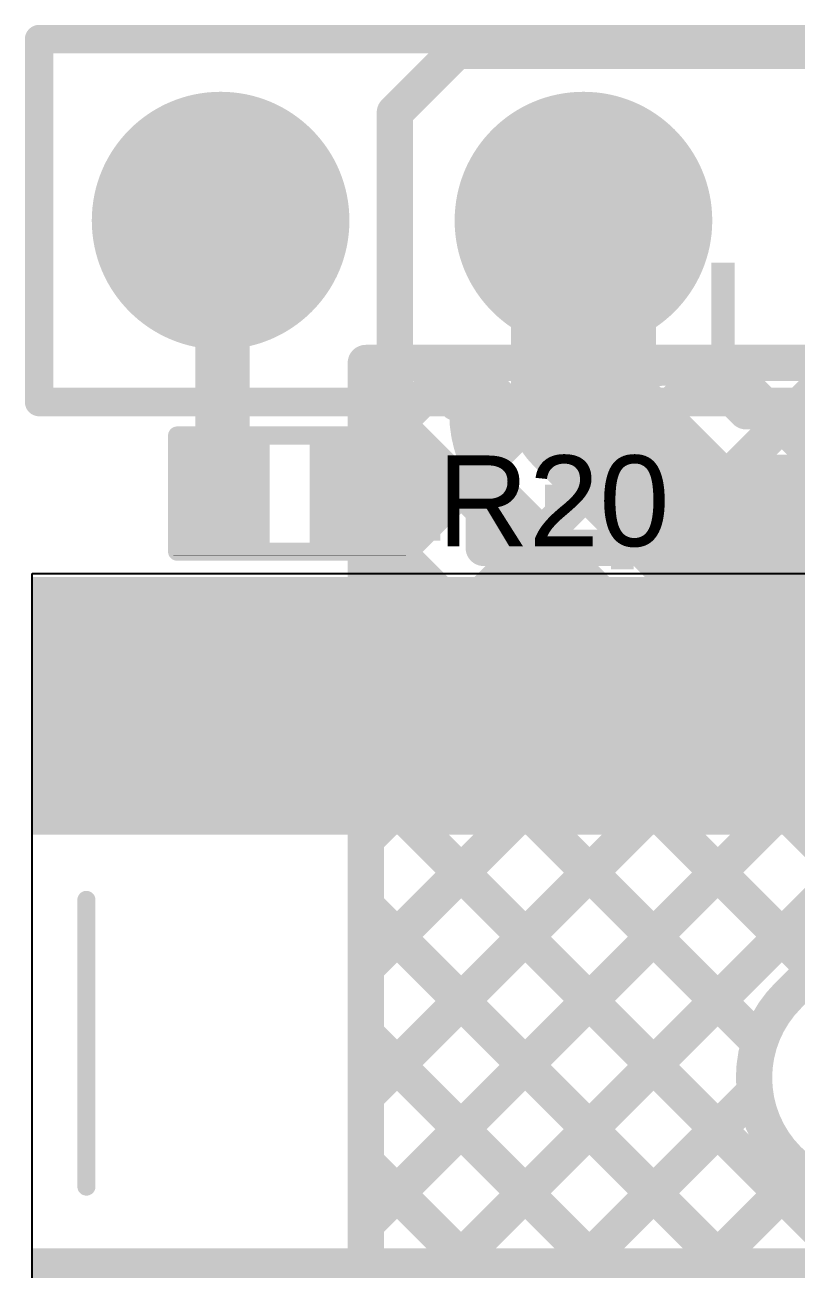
# Model space of a CAD drawing. Header units: millimetres. Extents: x 0.01 to 1.77, y 0.01 to 0.78.
# Drawn here: x 0.005 to 0.2176, y 0.4382 to 0.7812 of the extents above; entities that cross this region are included whole.
import ezdxf

# ---------------------------------------------------------------- set-up
doc = ezdxf.new("R2010")
doc.units = ezdxf.units.MM
doc.header["$MEASUREMENT"] = 0
for name, color, linetype in [('BottomLayer', 5, 'Continuous'), ('BottomOverlay', 54, 'Continuous'), ('BottomSolder', 6, 'Continuous'), ('MultiLayer', 9, 'Continuous'), ('PadHoleLayer', 156, 'Continuous'), ('TopLayer', 1, 'Continuous'), ('TopOverlay', 2, 'Continuous'), ('TopPaste', 8, 'Continuous'), ('TopSolder', 216, 'Continuous')]:
    doc.layers.add(name, color=color, linetype=linetype)
doc.styles.add('Arial', font='', dxfattribs={"height": 0.2})
doc.styles.get('Arial').set_extended_font_data('Arial')

# ---------------------------------------------------------------- blocks, each defined once
blk = doc.blocks.new('R__0402_11')
at = {"layer": 'TopLayer'}
for points in [[(-0.0275, -0.0125), (-0.0275, 0.0125), (-0.0095, 0.0125), (-0.0095, -0.0125)], [(0.0095, -0.0125), (0.0095, 0.0125), (0.0275, 0.0125), (0.0275, -0.0125)]]:
    blk.add_hatch(color=1, dxfattribs=at).paths.add_polyline_path(points)
at = {"layer": 'TopPaste'}
for points in [[(-0.0275, -0.0125), (-0.0275, 0.0125), (-0.0095, 0.0125), (-0.0095, -0.0125)], [(0.0095, -0.0125), (0.0095, 0.0125), (0.0275, 0.0125), (0.0275, -0.0125)]]:
    blk.add_hatch(color=8, dxfattribs=at).paths.add_polyline_path(points)
at = {"layer": 'TopSolder'}
for points in [[(-0.0315, -0.0165), (-0.0315, 0.0165), (-0.0055, 0.0165), (-0.0055, -0.0165)], [(0.0055, -0.0165), (0.0055, 0.0165), (0.0315, 0.0165), (0.0315, -0.0165)]]:
    blk.add_hatch(color=216, dxfattribs=at).paths.add_polyline_path(points)
at = {"layer": 'TopOverlay'}
for points, const_width in [([(-0.031, -0.016), (-0.031, 0.016)], 0.005), ([(-0.031, 0.016), (0.031, 0.016)], 0.005), ([(0.031, -0.016), (0.031, 0.016)], 0.005), ([(-0.031, -0.016), (0.031, -0.016)], 0.005), ([(-0.032, -0.017), (0.032, -0.017)], 0.000127)]:
    blk.add_lwpolyline(points, dxfattribs=dict(at, const_width=const_width))
for points, const_width in [([(-0.03225, 0.016, 1), (-0.02975, 0.016, 1)], 0.0025), ([(-0.03225, 0.016, 1), (-0.02975, 0.016, 1)], 0.0025), ([(0.02975, 0.016, 1), (0.03225, 0.016, 1)], 0.0025), ([(0.02975, 0.016, 1), (0.03225, 0.016, 1)], 0.0025), ([(-0.03225, -0.016, 1), (-0.02975, -0.016, 1)], 0.0025), ([(-0.03225, -0.016, 1), (-0.02975, -0.016, 1)], 0.0025), ([(0.02975, -0.016, 1), (0.03225, -0.016, 1)], 0.0025), ([(0.02975, -0.016, 1), (0.03225, -0.016, 1)], 0.0025), ([(-0.03203, -0.017, 1), (-0.03197, -0.017, 1)], 0.0000635), ([(0.03197, -0.017, 1), (0.03203, -0.017, 1)], 0.0000635)]:
    blk.add_lwpolyline(points, format="xyb", close=True, dxfattribs=dict(at, const_width=const_width))
blk = doc.blocks.new('HDR1X10_31')
at = {"layer": 'BottomLayer'}
h = blk.add_hatch(color=5, dxfattribs=at)
edge = h.paths.add_edge_path()
edge.add_arc((0.8, 0), 0.0315, 0, 360)
h = blk.add_hatch(color=5, dxfattribs=at)
edge = h.paths.add_edge_path()
edge.add_arc((0.9, 0), 0.0315, 0, 360)
at = {"layer": 'BottomSolder'}
h = blk.add_hatch(color=6, dxfattribs=at)
edge = h.paths.add_edge_path()
edge.add_arc((0.8, 0), 0.0355, 0, 360)
h = blk.add_hatch(color=6, dxfattribs=at)
edge = h.paths.add_edge_path()
edge.add_arc((0.9, 0), 0.0355, 0, 360)
at = {"layer": 'MultiLayer'}
h = blk.add_hatch(color=9, dxfattribs=at)
edge = h.paths.add_edge_path()
edge.add_arc((0.8, 0), 0.0315, 0, 360)
h = blk.add_hatch(color=9, dxfattribs=at)
edge = h.paths.add_edge_path()
edge.add_arc((0.9, 0), 0.0315, 0, 360)
at = {"layer": 'PadHoleLayer'}
h = blk.add_hatch(color=156, dxfattribs=at)
edge = h.paths.add_edge_path()
edge.add_arc((0.8, 0), 0.01969, 0, 360)
h = blk.add_hatch(color=156, dxfattribs=at)
edge = h.paths.add_edge_path()
edge.add_arc((0.9, 0), 0.01969, 0, 360)
at = {"layer": 'TopLayer'}
h = blk.add_hatch(color=1, dxfattribs=at)
edge = h.paths.add_edge_path()
edge.add_arc((0.8, 0), 0.0315, 0, 360)
h = blk.add_hatch(color=1, dxfattribs=at)
edge = h.paths.add_edge_path()
edge.add_arc((0.9, 0), 0.0315, 0, 360)
at = {"layer": 'TopSolder'}
h = blk.add_hatch(color=216, dxfattribs=at)
edge = h.paths.add_edge_path()
edge.add_arc((0.8, 0), 0.0355, 0, 360)
h = blk.add_hatch(color=216, dxfattribs=at)
edge = h.paths.add_edge_path()
edge.add_arc((0.9, 0), 0.0355, 0, 360)
at = {"layer": 'TopOverlay', "const_width": 0.00787}
for points in [[(0.95, 0.05), (0.025, 0.05)], [(0.95, 0.05), (0.95, -0.05)], [(0.95, -0.05), (-0.05, -0.05)]]:
    blk.add_lwpolyline(points, dxfattribs=at)
at = {"layer": 'TopOverlay', "const_width": 0.00394}
for points in [[(0.94803, 0.05, 1), (0.95197, 0.05, 1)], [(0.94803, 0.05, 1), (0.95197, 0.05, 1)], [(0.94803, -0.05, 1), (0.95197, -0.05, 1)], [(0.94803, -0.05, 1), (0.95197, -0.05, 1)]]:
    blk.add_lwpolyline(points, format="xyb", close=True, dxfattribs=at)
blk = doc.blocks.new('SRN5020_4R7M_37')
at = {"layer": 'TopLayer'}
for points in [[(-0.12402, 0.1122), (-0.06102, 0.1122), (-0.06102, -0.1122), (-0.12402, -0.1122)], [(0.06102, 0.1122), (0.12402, 0.1122), (0.12402, -0.1122), (0.06102, -0.1122)]]:
    blk.add_hatch(color=1, dxfattribs=at).paths.add_polyline_path(points)
at = {"layer": 'TopPaste'}
for points in [[(-0.12402, 0.1122), (-0.06102, 0.1122), (-0.06102, -0.1122), (-0.12402, -0.1122)], [(0.06102, 0.1122), (0.12402, 0.1122), (0.12402, -0.1122), (0.06102, -0.1122)]]:
    blk.add_hatch(color=8, dxfattribs=at).paths.add_polyline_path(points)
at = {"layer": 'TopSolder'}
for points in [[(-0.12802, 0.1162), (-0.05702, 0.1162), (-0.05702, -0.1162), (-0.12802, -0.1162)], [(0.05702, 0.1162), (0.12802, 0.1162), (0.12802, -0.1162), (0.05702, -0.1162)]]:
    blk.add_hatch(color=216, dxfattribs=at).paths.add_polyline_path(points)
at = {"layer": 'TopOverlay', "const_width": 0.005}
for points in [[(-0.04, 0.101), (0.039, 0.101)], [(-0.04, -0.101), (0.039, -0.101)]]:
    blk.add_lwpolyline(points, dxfattribs=at)
at = {"layer": 'TopOverlay', "const_width": 0.0025}
for points in [[(-0.04125, 0.101, 1), (-0.03875, 0.101, 1)], [(0.03775, 0.101, 1), (0.04025, 0.101, 1)], [(-0.04125, -0.101, 1), (-0.03875, -0.101, 1)], [(0.03775, -0.101, 1), (0.04025, -0.101, 1)]]:
    blk.add_lwpolyline(points, format="xyb", close=True, dxfattribs=at)

msp = doc.modelspace()

# ---------------------------------------------------------------- hatches: boundary and pattern name
at = {"layer": 'TopLayer'}
for points in [[(0.1195, 0.665), (0.0865, 0.665), (0.0865, 0.639), (0.1195, 0.639)], [(0.007, 0.285), (0.241, 0.285), (0.241, 0.444), (0.007, 0.444)]]:
    msp.add_hatch(color=1, dxfattribs=at).paths.add_polyline_path(points)

# ---------------------------------------------------------------- linework, layer by layer
at = {"layer": 'BottomLayer'}
for points, const_width in [([(0.15898, 0.67424), (0.15898, 0.72724)], 0.04), ([(0.099, 0.688), (0.12698, 0.688)], 0.01), ([(0.099, 0.66268), (0.12432, 0.688)], 0.01), ([(0.099, 0.35653), (0.099, 0.688)], 0.01), ([(0.12698, 0.67424), (0.12698, 0.688)], 0.01), ([(0.15898, 0.67424), (0.19054, 0.64268)], 0.04), ([(0.19098, 0.688), (0.24022, 0.688)], 0.01), ([(0.19275, 0.68572), (0.19503, 0.688)], 0.01), ([(0.19693, 0.688), (0.21025, 0.67468)], 0.01), ([(0.21706, 0.67468), (0.23039, 0.688)], 0.01), ([(0.19098, 0.6875), (0.2038, 0.67468)], 0.01), ([(0.099, 0.67986), (0.2403, 0.53856)], 0.01), ([(0.2038, 0.67468), (0.33143, 0.67468)], 0.01), ([(0.099, 0.62732), (0.13078, 0.65911)], 0.01), ([(0.19054, 0.64268), (0.39268, 0.64268)], 0.04), ([(0.13638, 0.65159), (0.16789, 0.62008)], 0.01), ([(0.099, 0.6445), (0.22262, 0.52088)], 0.01), ([(0.099, 0.59197), (0.1475, 0.64047)], 0.01), ([(0.099, 0.55661), (0.16518, 0.62279)], 0.01), ([(0.099, 0.52126), (0.18848, 0.61074)], 0.01), ([(0.099, 0.4859), (0.22377, 0.61068)], 0.01), ([(0.099, 0.45055), (0.25913, 0.61068)], 0.01), ([(0.099, 0.41519), (0.29448, 0.61068)], 0.01), ([(0.099, 0.60915), (0.20749, 0.50066)], 0.01), ([(0.19054, 0.61068), (0.31394, 0.61068)], 0.01), ([(0.20354, 0.61068), (0.25798, 0.55623)], 0.01), ([(0.21537, 0.51363), (0.30734, 0.6056)], 0.01), ([(0.099, 0.57379), (0.25878, 0.41402)], 0.01), ([(0.099, 0.53844), (0.25, 0.38744)], 0.01), ([(0.099, 0.50308), (0.25, 0.35208)], 0.01), ([(0.099, 0.37984), (0.20624, 0.48708)], 0.01), ([(0.099, 0.46773), (0.25, 0.31673)], 0.01), ([(0.10253, 0.34801), (0.21945, 0.46493)], 0.01)]:
    msp.add_lwpolyline(points, dxfattribs=dict(at, const_width=const_width))
for points, const_width in [([(0.14898, 0.72724, 1), (0.16898, 0.72724, 1)], 0.02), ([(0.0965, 0.688, 1), (0.1015, 0.688, 1)], 0.005), ([(0.0965, 0.688, 1), (0.1015, 0.688, 1)], 0.005), ([(0.12182, 0.688, 1), (0.12682, 0.688, 1)], 0.005), ([(0.12448, 0.688, 1), (0.12948, 0.688, 1)], 0.005), ([(0.12448, 0.688, 1), (0.12948, 0.688, 1)], 0.005), ([(0.14898, 0.67424, 1), (0.16898, 0.67424, 1)], 0.02), ([(0.14898, 0.67424, 1), (0.16898, 0.67424, 1)], 0.02), ([(0.18848, 0.688, 1), (0.19348, 0.688, 1)], 0.005), ([(0.19253, 0.688, 1), (0.19753, 0.688, 1)], 0.005), ([(0.19443, 0.688, 1), (0.19943, 0.688, 1)], 0.005), ([(0.18848, 0.6875, 1), (0.19348, 0.6875, 1)], 0.005), ([(0.19025, 0.68572, 1), (0.19525, 0.68572, 1)], 0.005), ([(0.0965, 0.67986, 1), (0.1015, 0.67986, 1)], 0.005), ([(0.12448, 0.67424, 1), (0.12948, 0.67424, 1)], 0.005), ([(0.12448, 0.67424, 1), (0.12948, 0.67424, 1)], 0.005), ([(0.12448, 0.67424, 1), (0.12948, 0.67424, 1)], 0.005), ([(0.2013, 0.67468, 1), (0.2063, 0.67468, 1)], 0.005), ([(0.2013, 0.67468, 1), (0.2063, 0.67468, 1)], 0.005), ([(0.20775, 0.67468, 1), (0.21275, 0.67468, 1)], 0.005), ([(0.21456, 0.67468, 1), (0.21956, 0.67468, 1)], 0.005), ([(0.0965, 0.66268, 1), (0.1015, 0.66268, 1)], 0.005), ([(0.12828, 0.65911, 1), (0.13328, 0.65911, 1)], 0.005), ([(0.18054, 0.64268, 1), (0.20054, 0.64268, 1)], 0.02), ([(0.18054, 0.64268, 1), (0.20054, 0.64268, 1)], 0.02), ([(0.13385, 0.65162, 1), (0.13885, 0.65162, 1)], 0.005), ([(0.13388, 0.65159, 1), (0.13888, 0.65159, 1)], 0.005), ([(0.13388, 0.65159, 1), (0.13888, 0.65159, 1)], 0.005), ([(0.0965, 0.6445, 1), (0.1015, 0.6445, 1)], 0.005), ([(0.145, 0.64047, 1), (0.15, 0.64047, 1)], 0.005), ([(0.0965, 0.62732, 1), (0.1015, 0.62732, 1)], 0.005), ([(0.16268, 0.62279, 1), (0.16768, 0.62279, 1)], 0.005), ([(0.16539, 0.62008, 1), (0.17039, 0.62008, 1)], 0.005), ([(0.16539, 0.62008, 1), (0.17039, 0.62008, 1)], 0.005), ([(0.16542, 0.62005, 1), (0.17042, 0.62005, 1)], 0.005), ([(0.0965, 0.60915, 1), (0.1015, 0.60915, 1)], 0.005), ([(0.18598, 0.61074, 1), (0.19098, 0.61074, 1)], 0.005), ([(0.18804, 0.61068, 1), (0.19304, 0.61068, 1)], 0.005), ([(0.18804, 0.61068, 1), (0.19304, 0.61068, 1)], 0.005), ([(0.18804, 0.61068, 1), (0.19304, 0.61068, 1)], 0.005), ([(0.20104, 0.61068, 1), (0.20604, 0.61068, 1)], 0.005), ([(0.0965, 0.59197, 1), (0.1015, 0.59197, 1)], 0.005), ([(0.0965, 0.57379, 1), (0.1015, 0.57379, 1)], 0.005), ([(0.0965, 0.55661, 1), (0.1015, 0.55661, 1)], 0.005), ([(0.0965, 0.53844, 1), (0.1015, 0.53844, 1)], 0.005), ([(0.0965, 0.52126, 1), (0.1015, 0.52126, 1)], 0.005), ([(0.21287, 0.51363, 1), (0.21787, 0.51363, 1)], 0.005), ([(0.21287, 0.51363, 1), (0.21787, 0.51363, 1)], 0.005), ([(0.0965, 0.50308, 1), (0.1015, 0.50308, 1)], 0.005), ([(0.20499, 0.50066, 1), (0.20999, 0.50066, 1)], 0.005), ([(0.0965, 0.4859, 1), (0.1015, 0.4859, 1)], 0.005), ([(0.20374, 0.48708, 1), (0.20874, 0.48708, 1)], 0.005), ([(0.0965, 0.46773, 1), (0.1015, 0.46773, 1)], 0.005), ([(0.21695, 0.46493, 1), (0.22195, 0.46493, 1)], 0.005), ([(0.0965, 0.45055, 1), (0.1015, 0.45055, 1)], 0.005)]:
    msp.add_lwpolyline(points, format="xyb", close=True, dxfattribs=dict(at, const_width=const_width))
at = {"layer": 'BottomLayer', "const_width": 0.01}
for points in [[(0.13635, 0.65162, -0.198912), (0.12698, 0.67424)], [(0.13638, 0.65159, -0.199231), (0.12698, 0.67424)], [(0.19054, 0.61068, -0.199231), (0.16789, 0.62008)], [(0.19054, 0.61068, -0.198912), (0.16792, 0.62005)], [(0.26063, 0.46837, -1), (0.21537, 0.51363)]]:
    msp.add_lwpolyline(points, format="xyb", dxfattribs=at)
at = {"layer": 'TopLayer'}
for p, q in [((0.007, 0.63), (0.008, 0.63)), ((0.007, 0.373), (0.007, 0.63)), ((0.008, 0.63), (0.239, 0.63))]:
    msp.add_line(p, q, dxfattribs=at)
for points, const_width in [([(0.107, 0.757), (0.124, 0.774)], 0.01), ([(0.124, 0.774), (0.2875, 0.774)], 0.01), ([(0.107, 0.66501), (0.107, 0.757)], 0.01), ([(0.0595, 0.652), (0.0595, 0.72672)], 0.015), ([(0.124, 0.688), (0.14022, 0.688)], 0.01), ([(0.124, 0.677), (0.124, 0.688)], 0.01), ([(0.12621, 0.688), (0.1772, 0.63702)], 0.01), ([(0.14405, 0.63702), (0.19503, 0.688)], 0.01), ([(0.17773, 0.688), (0.23948, 0.688)], 0.01), ([(0.1794, 0.63702), (0.23039, 0.688)], 0.01), ([(0.19693, 0.688), (0.238, 0.64693)], 0.01), ([(0.1315, 0.65982), (0.15556, 0.68388)], 0.01), ([(0.16535, 0.68422), (0.21255, 0.63702)], 0.01), ([(0.124, 0.677), (0.1315, 0.677)], 0.01), ([(0.1315, 0.63702), (0.1315, 0.677)], 0.01), ([(0.0965, 0.6555), (0.1025, 0.6615)], 0.006), ([(0.1025, 0.6615), (0.10349, 0.6615)], 0.006), ([(0.21476, 0.63702), (0.238, 0.66026)], 0.01), ([(0.0965, 0.652), (0.0965, 0.6555)], 0.006), ([(0.1315, 0.64736), (0.14184, 0.63702)], 0.01), ([(0.1315, 0.63702), (0.238, 0.63702)], 0.01), ([(0.123, 0.59352), (0.12725, 0.59777)], 0.02), ([(0.12725, 0.59777), (0.28377, 0.59777)], 0.018)]:
    msp.add_lwpolyline(points, dxfattribs=dict(at, const_width=const_width))
for points, const_width in [([(0.1215, 0.774, 1), (0.1265, 0.774, 1)], 0.005), ([(0.1215, 0.774, 1), (0.1265, 0.774, 1)], 0.005), ([(0.1045, 0.757, 1), (0.1095, 0.757, 1)], 0.005), ([(0.1045, 0.757, 1), (0.1095, 0.757, 1)], 0.005), ([(0.05575, 0.72672, 1), (0.06325, 0.72672, 1)], 0.0075), ([(0.1215, 0.688, 1), (0.1265, 0.688, 1)], 0.005), ([(0.1215, 0.688, 1), (0.1265, 0.688, 1)], 0.005), ([(0.12371, 0.688, 1), (0.12871, 0.688, 1)], 0.005), ([(0.13772, 0.688, 1), (0.14272, 0.688, 1)], 0.005), ([(0.13772, 0.688, 1), (0.14272, 0.688, 1)], 0.005), ([(0.17523, 0.688, 1), (0.18023, 0.688, 1)], 0.005), ([(0.17523, 0.688, 1), (0.18023, 0.688, 1)], 0.005), ([(0.19253, 0.688, 1), (0.19753, 0.688, 1)], 0.005), ([(0.19443, 0.688, 1), (0.19943, 0.688, 1)], 0.005), ([(0.15306, 0.68388, 1), (0.15806, 0.68388, 1)], 0.005), ([(0.16285, 0.68422, 1), (0.16785, 0.68422, 1)], 0.005), ([(0.1215, 0.677, 1), (0.1265, 0.677, 1)], 0.005), ([(0.1215, 0.677, 1), (0.1265, 0.677, 1)], 0.005), ([(0.129, 0.677, 1), (0.134, 0.677, 1)], 0.005), ([(0.129, 0.677, 1), (0.134, 0.677, 1)], 0.005), ([(0.1045, 0.66501, 1), (0.1095, 0.66501, 1)], 0.005), ([(0.101, 0.6615, 1), (0.104, 0.6615, 1)], 0.003), ([(0.101, 0.6615, 1), (0.104, 0.6615, 1)], 0.003), ([(0.10199, 0.6615, 1), (0.10499, 0.6615, 1)], 0.003), ([(0.129, 0.65982, 1), (0.134, 0.65982, 1)], 0.005), ([(0.05575, 0.652, 1), (0.06325, 0.652, 1)], 0.0075), ([(0.095, 0.6555, 1), (0.098, 0.6555, 1)], 0.003), ([(0.095, 0.6555, 1), (0.098, 0.6555, 1)], 0.003), ([(0.095, 0.652, 1), (0.098, 0.652, 1)], 0.003), ([(0.129, 0.64736, 1), (0.134, 0.64736, 1)], 0.005), ([(0.129, 0.63702, 1), (0.134, 0.63702, 1)], 0.005), ([(0.129, 0.63702, 1), (0.134, 0.63702, 1)], 0.005), ([(0.13934, 0.63702, 1), (0.14434, 0.63702, 1)], 0.005), ([(0.14155, 0.63702, 1), (0.14655, 0.63702, 1)], 0.005), ([(0.1747, 0.63702, 1), (0.1797, 0.63702, 1)], 0.005), ([(0.1769, 0.63702, 1), (0.1819, 0.63702, 1)], 0.005), ([(0.21005, 0.63702, 1), (0.21505, 0.63702, 1)], 0.005), ([(0.21226, 0.63702, 1), (0.21726, 0.63702, 1)], 0.005), ([(0.12225, 0.59777, 1), (0.13225, 0.59777, 1)], 0.01), ([(0.12275, 0.59777, 1), (0.13175, 0.59777, 1)], 0.009), ([(0.118, 0.59352, 1), (0.128, 0.59352, 1)], 0.01)]:
    msp.add_lwpolyline(points, format="xyb", close=True, dxfattribs=dict(at, const_width=const_width))
at = {"layer": 'TopLayer', "const_width": 0.01}
msp.add_lwpolyline([(0.17773, 0.688, -0.226693), (0.14022, 0.688)], format="xyb", dxfattribs=at)

# ---------------------------------------------------------------- block references
for name, p, rotation in [('HDR1X10_31', (0.95898, 0.72724), 180), ('SRN5020_4R7M_37', (0.123, 0.501), 90)]:
    msp.add_blockref(name, p, dxfattribs=dict(rotation=rotation))
msp.add_blockref('R__0402_11', (0.078, 0.652))

# ---------------------------------------------------------------- texts
at = {"layer": 'BottomOverlay', "style": 'Arial', "text_generation_flag": 2}
msp.add_text('+5', height=0.06, rotation=270, dxfattribs=at).set_placement((0.1407, 0.627))
at = {"layer": 'TopOverlay', "style": 'Arial'}
msp.add_text('R20', height=0.025, dxfattribs=at).set_placement((0.11868, 0.6375))

doc.saveas('drawing.dxf')
